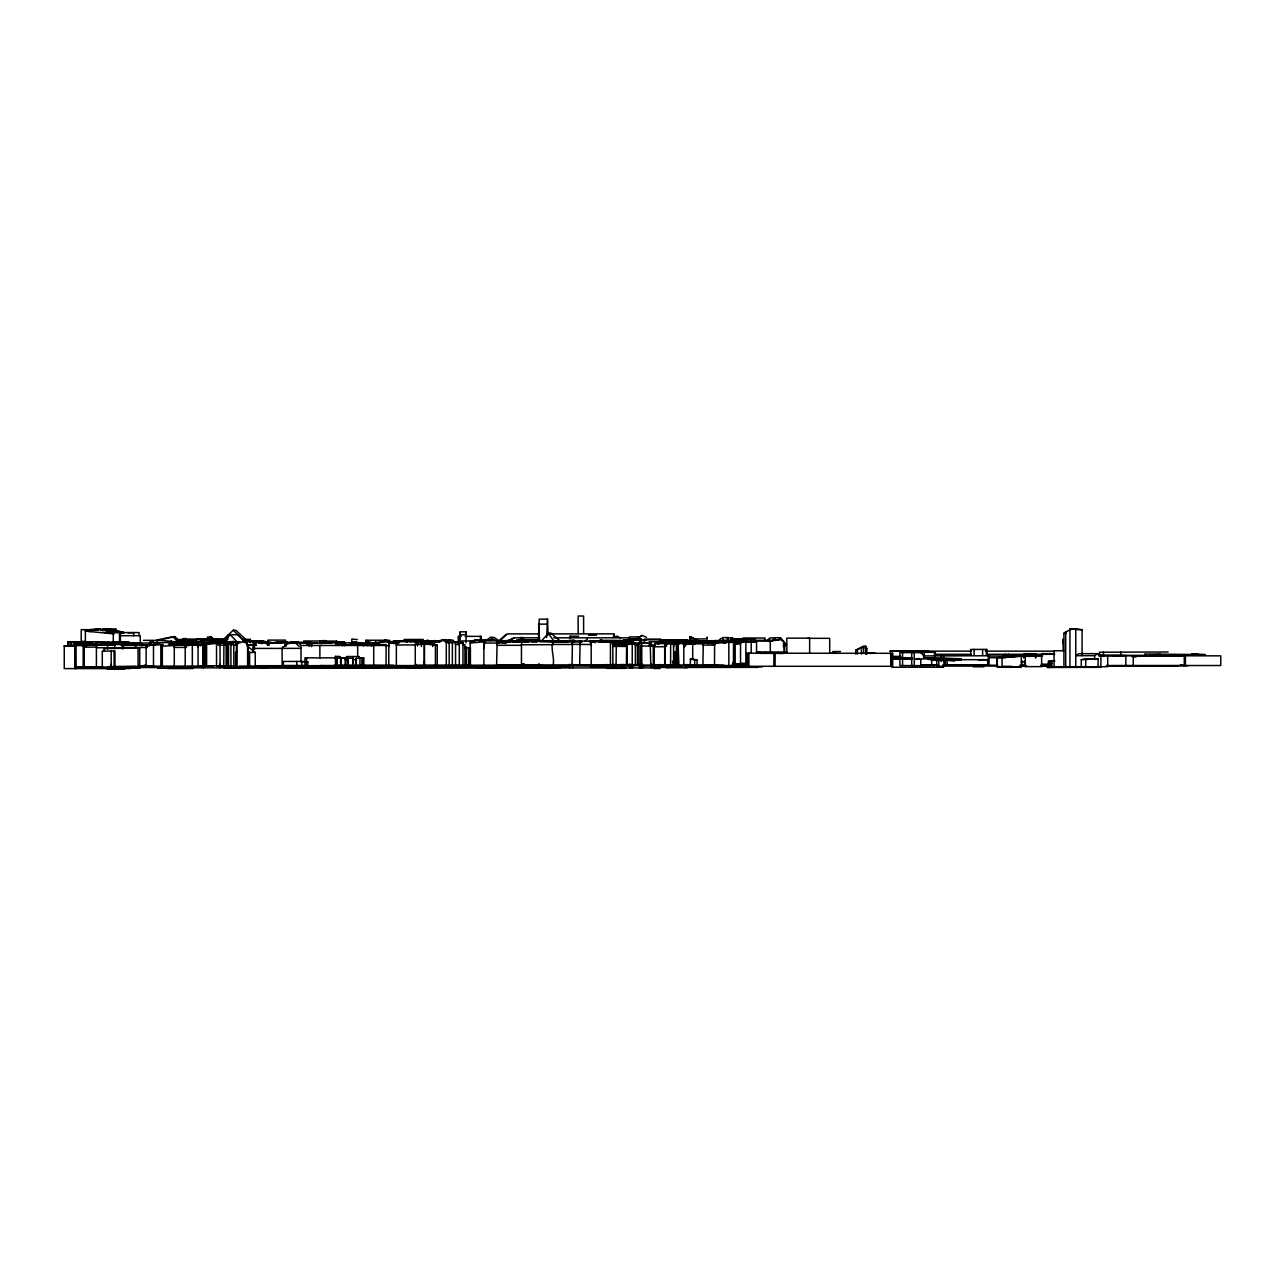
<?xml version="1.0" encoding="UTF-8"?>
<svg xmlns="http://www.w3.org/2000/svg" width="1285" height="1285" viewBox="0 0 1285 1285"><rect width="100%" height="100%" fill="white"/><g stroke="black" fill="none" stroke-linecap="round" stroke-linejoin="round"><path stroke-width="1.5" d="M677.259 642.58L677.275 639.898M336.606 644.428L336.606 641.087L320.158 641.087M336.638 641.777L336.622 644.861L336.606 641.087M595.276 642.243L595.292 640.829L595.308 642.789M466.053 631.835L466.037 634.79L460.191 634.774L460.175 631.835L466.053 631.835L466.037 642.773M366 640.235L365.984 642.147L366 640.235L389.403 640.251M161.653 666.337L161.798 646.13L174.278 645.584L175.258 644.347L176.495 645.6M644.395 642.131L644.395 640.492M728.193 641.327L728.193 637.585L722.812 637.585L722.812 641.392L722.812 640.444L733.767 640.444L724.628 641.279M563.472 642.388L563.489 640.589M460.175 631.835L460.159 643.126M595.308 641.922L589.831 641.456M579.663 664.811L580.113 640.926L572.467 640.926L572.018 664.859L639.014 664.666L639.014 643.512L634.099 644.267M250.286 642.259L250.334 639.352L242.56 639.352M661.02 640.765L661.036 639.898M628.734 641.44L628.815 637.81L553.723 637.81M460.207 643.464L460.239 642.5M203.48 660.185L203.271 665.823L203.271 643.849L205.231 643.335L205.231 665.823M267.906 642.564L268.003 640.653M570.171 638.549L570.283 636.187L578.635 636.187M563.328 642.147L563.874 641.022L570.283 641.151M674.753 651.913L676.215 652.346L674.753 652.523L676.215 652.346L676.215 664.747C677.05 661.727 672.264 652.523 677.356 652.282L677.356 664.747L654.258 664.747L654.258 646.821L665.164 646.676L665.405 643.673M250.254 642.564L250.366 640.653L250.414 641.809M1023.808 653.744C1034.007 656.555 1045.091 653.085 1023.808 653.744L1023.743 657.936M111.409 663.799L111.185 667.413L111.185 651.013M424.468 661.534L424.227 665.293L424.227 644.62M673.581 647.078L673.79 643.673C680.343 643.239 672.392 661.293 675.589 664.747M613.812 633.842L613.571 637.392L613.812 633.842L548.727 633.874M198.051 647.303L198.211 645.038L199.994 644.283L200.364 645.937M590.698 641.713L590.811 640.572L590.698 641.649L594.698 641.874M635.384 646.178L635.657 643.432L612.704 643.448M116.983 644.46L116.662 642.163L114.445 642.115L95.716 642.115L95.459 644.46M114.188 644.46L114.445 642.115M356.266 658.338L356.266 665.983L356.266 658.338L359.945 658.289L358.451 656.507L347.014 656.539L345.296 658.257L345.055 665.983M357.262 639.528L351.817 639.063L351.817 644.765M579.712 644.122L580.097 641.038L593.525 641.231M535.395 641.472L536.375 640.444L536.52 641.472M665.614 643.592L666.513 643.175L665.164 646.676M702.911 665.453L703.313 642.339L733.51 642.355L733.51 665.453M353.102 665.983L353.295 658.209L348.219 658.257L347.994 665.983M109.097 645.247L110.478 645.247M115.554 644.765L96.905 644.492L96.407 647.736L108.695 647.736M702.911 645.134L714.508 645.054L714.974 642.355L723.278 642.355M538.367 641.006L539.234 619.145L547.506 619.145L548.117 634.902M546.639 637.537L547.506 619.145M135.905 644.492L135.375 647.511L123.248 647.511L123.794 644.492L137.029 644.829M520.634 642.115L520.811 641.103L541.113 641.215M96.407 667.558L96.407 647.142L96.825 644.781L98.045 644.893L77.662 644.781L78.915 644.893M415.987 642.677L421.303 642.661L422.492 641.568L396.953 641.697L396.358 645.006L415.264 644.909L415.842 641.697L417.223 642.243L417.625 645.953M373.726 645.472L373.903 644.54L376.826 645.006M386.014 665.453L386.191 644.54L369.534 644.668L370.53 644.508M147.566 645.905L148.964 644.749L149.172 645.905M552.839 664.923C555.634 660.57 548.583 642.645 554.638 641.97M654.258 646.821L654.884 643.528L666.513 643.175M521.453 644.781L522.272 640.765L553.626 640.765L552.839 644.668L521.453 644.781L521.453 665.02M175.868 644.668L174.824 644.813L174.278 647.415L186.405 647.431M186.791 645.616L188.028 644.668L188.236 645.616M496.604 665.148L497.15 640.492L498.58 641.006L499.094 643.207M714.508 645.054L715.086 642.355M721.672 640.846L722.845 641.103M114.156 633.89L85.372 631.128L89.934 631.401L90.368 629.441L106.462 629.441L109.032 632.589L107.603 632.991L106.462 629.441M616.077 646.435L616.286 645.488M692.952 642.709L693.418 640.829L693.418 642.709M707.248 642.532L707.666 640.829L707.666 642.532M393.933 643.624L394.623 640.878L395.298 643.512M737.429 642.773L738.409 638.95L743.035 638.95L743.035 638.002L765.073 638.002L764.366 640.653M393.869 643.528L385.371 640.091L374.433 644.106L374.16 645.15L376.939 645.182M617.892 643.881L616.527 643.432L616.286 645.279L612.8 645.263L627.016 645.488L626.743 646.435L612.559 646.387M666.401 644.717L667.188 642.195L672.071 642.195M248.182 666.947L248.166 646.002L246.318 641.938L238.143 642.211L236.938 646.002L236.938 666.947M189.907 642.082L190.373 640.733L181.346 640.733L180.88 642.098L189.907 642.082L189.907 644.203L192.011 644.106M262.028 643.785L263.12 640.926L243.154 640.926M321.282 643.849L322.535 640.637L325.715 640.637L329.089 643.416M181.779 641.874L183.08 638.709L186.148 638.549L187.353 641.44M498.933 642.034L499.415 640.942L499.993 641.809L497.809 640.942L497.311 642.034M613.812 636.701L617.442 636.22L620.543 638.179M783.529 645.664L784.364 643.801L786.147 643.833L784.637 647.19L784.637 652.876M238.143 642.211L236.408 646.002L236.408 666.947M335.803 645.536L337.072 642.837L319.804 642.837M422.492 640.653L421.464 642.773L434.555 642.725L435.631 640.653L410.22 641.472C393.788 638.211 415.746 642.564 409.642 641.327M522.272 640.765L523.445 641.97L525.179 641.006L522.658 641.343M649.278 645.761L650.242 643.849L655.221 645.953M194.71 642.082L196.187 639.384L218.064 639.448L219.526 642.115M183.819 642.275L184.317 641.408L196.669 641.36M1008.645 655.639L1007.071 655.96L1008.082 657.31M1008.259 657.31L1007.247 655.96L1002.412 656.362L1008.05 656.041L1006.412 657.31L1007.279 655.639M347.014 656.539L345.938 658.257L345.938 665.983M589.413 642.002L590.891 640.701L589.992 640.846M433.398 642.42L434.475 640.733M1005.288 657.31L1007.247 655.96M80.184 644.315L82.047 641.456L85.726 641.392L87.605 644.299M698.446 642.628L678.03 642.098L678.03 665.18L723.905 665.164M504.812 643.544L506.675 640.878L528.007 641.504M282.122 665.71L282.122 648.379L283.246 646.821M1144.694 654.017L1205.25 654.627L1192.03 654.21M691.314 637.344L690.109 639.03L689.836 636.734L689.836 642.548M712.533 643.737L710.685 641.199L708.163 643.737M708.838 643.737L710.685 641.199M1005.159 657.31L1006.267 655.784M255.554 648.475L253.081 648.443L282.122 648.411L283.294 646.821M128.725 641.649L127.681 643.11L149.188 643.046L150.216 641.649L151.309 643.11M342.244 645.745L343.448 644.138L344.669 645.745M139.679 644.941L141.478 643.448L141.944 644.941M107.587 648.957L107.587 645.247L122.011 643.448L141.478 643.448M162.167 653.471L161.653 646.13L163.066 644.347L161.653 644.829L161.798 666.337M214.981 639.801L210.467 636.621L210.467 637.697M664.987 664.747L664.987 646.275L667.782 642.918L673.581 643.432L673.581 664.747L672.44 661.229M212.266 640.813L214.097 638.629L211.206 640.797M640.075 643.191L641.199 641.858M273.496 643.528L274.556 642.259L298.811 642.259L297.718 643.496M275.681 643.223L276.596 642.179L276.596 643.223L263.345 641.327L272.966 643.11M540.84 641.681L548.229 633.409L551.056 633.376L561.416 641.986M514.819 642.227L516.875 639.962M620.816 644.749L622.807 642.789L620.976 644.749M704.598 643.03L705.417 642.163M643.014 640.749L644.106 639.609M729.735 640.556L732.37 637.826L736 641.938M223.879 641.295L230.224 634.726L237.902 634.726L246.752 643.962M498.275 642.5L507.302 633.89L538.865 633.89M627.321 641.151L629.746 638.661L641.103 638.661M717.367 642.066L720.901 638.42L722.218 638.452M772.944 640.155L775.321 637.713L780.477 637.713L786.565 644.909M778.308 639.962L780.477 637.713M189.907 644.203L192.059 642.002L203.672 641.954L200.107 641.954L202.934 644.861M376.762 642.869L375.622 641.649L374.433 642.853L355.046 642.869L356.25 641.649M701.995 642.677L702.911 641.761M706.043 642.741L706.943 642.323L705.979 643.287M767.177 640.653L769.924 637.906L775.064 637.906L772.317 640.653M219.719 642.452L220.394 641.777L202.934 642.452L202.934 667.831M292.482 643.255L293.558 642.179L317.154 642.982M363.269 645.953L367.301 642.034L368.522 642.018L368.522 645.6M364.972 645.472L368.522 642.018M525.051 641.681L526.995 639.801L536.841 641.472L533.195 641.809M680.44 642.018L703.955 640.797L704.822 642.323M770.357 652.732L770.229 640.283L769.04 641.424L780.878 639.384L784.091 642.42L784.091 652.154M770.229 640.283L755.275 640.283L753.685 641.793L756.64 641.777M222.466 640.428L233.195 630.244L235.926 630.244L247.186 640.733M254.044 649.198L254.044 645.455L257.723 641.986L268.437 642.307L257.723 641.986M585.221 641.006L587.502 638.902M236.938 651.238L235.637 652.443L235.637 666.947L263.152 666.915M284.804 646.355L288.402 643.046L298.313 642.773L300.802 645.263M692.711 659.558L692.711 643.849L694.012 642.661M514.064 641.167L564.87 641.793M714.605 641.938L708.549 641.938L714.605 641.938L714.508 665.453M497.986 641.488L506.178 634.356M626.389 664.602L626.598 645.777L629.538 643.223L632.236 643.721L632.236 664.602M657.984 644.379L660.345 642.42L665.309 642.821L660.345 642.42M520.489 641.777L522.866 639.801L526.995 639.801M743.951 641.922L755.628 641.552M216.828 644.684L218.916 643.159L231.589 642.821L233.822 644.797L233.822 667.831M113.594 632.188L109.578 632.22L115.409 631.353L117.304 632.654M470.165 665.148L470.165 643.046L474.888 639.85L485.007 640.749M486.132 640.364L490.581 637.36L494.066 637.36L499.833 641.392L496.428 641.327M1097.775 653.647L1078.95 653.647L1075.77 655.687L1094.643 655.671L1097.775 653.647L1100.876 655.623L1100.876 667.317L1047.323 667.445L1047.805 664.538M646.451 637.312L642.179 635.416L639.962 636.846L629.441 636.926M508.137 641.424L514.193 637.81L539.893 637.81M635.433 639.336L642.179 635.416M668.232 640.765L669.919 639.85M100.696 645.375L102.977 644.122L100.696 644.765M514.562 642.211L523.718 637.938L515.895 642.066M516.024 641.488L518.899 639.962M115.554 644.925L86.673 645.375L81.63 644.203L81.63 645.375L83.991 644.122L122.509 644.138M515.446 642.098L519.911 639.914M206.644 639.127L205.552 639.673L206.692 639.336M866.813 654.258L866.813 648.459L865.624 646.259L863.151 646.259L855.794 650.178L855.794 654.097M855.794 650.178L865.624 646.259L865.624 654.097M1065.699 667.317L1065.699 631.995L1071.61 629.056L1069.939 629.04L1069.939 667.317M1063.916 667.317L1063.916 633.232L1065.699 631.995M104.101 651.013L104.101 648.668L105.788 647.865L139.728 647.865L139.728 667.413M104.101 648.668L139.728 647.865M890.714 654.129L892.673 653.31L892.673 666.289L747.019 666.289L747.019 653.374L748.657 653.599M512.57 641.649L519.188 639.962M140.065 644.99L161.348 644.283M189.698 644.331L192.22 643.175L196.573 643.849M188.959 644.508L192.22 643.175M505.696 641.584L514.193 637.81M180.575 644.283L178.824 645.038L204.042 645.134M68.474 646.002L68.474 641.906L70.932 641.633M470.117 641.713L472.768 640.589M563.424 641.825L565.85 640.797M697.016 665.004L697.016 660.008L690.382 659.157L690.382 665.004L697.851 665.052M632.108 641.874L633.762 641.183L614.664 641.874M690.382 659.157L693.37 658.884M68.474 641.986L96.921 641.713M378.577 643.367L384.022 641.135M227.847 635.304L227.847 639.175M142.217 666.064L145.574 664.843M130.171 668.586L64.25 668.602L64.25 645.921L74.851 645.504M432.692 646.548L432.692 642.789L442.747 639.689L445.654 639.689L449.172 642.58L449.172 665.935M438.972 641.745L445.654 639.689M149.188 644.524L151.309 643.865M373.903 645.215C367.237 639.159 421.833 643.56 388.777 642.885L388.777 665.453M387.845 641.745L397.065 642.982M563.408 640.701L563.408 641.633L565.191 641.215L566.524 642.371M563.472 641.697L565.207 641.215M431.696 641.392L433.125 640.99M734.763 641.729L738.04 640.846L743.581 641.89L721.142 641.151M91.669 630.453L97.082 629.088L98.19 630.196L95.62 629.714M406.879 666.048L470.406 665.935L470.406 647.752L468.479 648.25L468.479 665.935M524.81 641.825L527.187 641.247L528.36 642.339M747.934 642.05L755.275 641.665L755.275 640.283M682.174 640.621L683.668 640.251M179.097 644.636L180.655 644.267M677.083 643.64L674.015 643.913L678.849 643.48M523.445 641.825L526.047 641.247L527.268 642.291M684.616 640.942L684.616 642.645L684.182 640.942L691.218 640.428M635.256 644.347L639.014 643.512M146.121 666.224L146.121 645.905L159.067 644.283M1069.939 629.04L1082.082 629.762L1082.082 655.639M1076.268 629.04L1082.082 629.762M160.48 639.753L157.204 639.914L157.204 642.066M180.205 642.066L175.033 636.653L164.062 638.982M599.324 641.858L628.236 641.874M173.154 636.653L157.204 639.914L177.699 642.066L173.154 636.653L175.033 636.653M555.955 641.745L559.377 641.038L551.57 641.986M704.598 642.548L705.561 642.323L702.397 642.163L712.372 641.504M683.797 665.18L683.797 642.098L690.382 641.938M1081.279 667.284L1081.279 659.703L1085.729 658.836L1098.113 658.836L1098.113 667.284M1098.113 658.836L1081.279 659.703M768.478 640.749L780.878 639.384M707.907 641.777L716.291 641.97M711.376 641.809L719.873 641.954M118.638 632.027L123.007 632.991C119.489 630.598 107.426 629.779 101.338 630.421L100.085 628.879L91.492 629.827L94.945 629.827M108.727 629.843L105.065 630.276L109.546 629.714M106.51 630.309L110.092 629.634L123.007 632.991M552.261 641.841L555.313 641.263M114.156 632.477L113.289 632.638L113.289 641.777M553.112 641.841L556.212 641.054M919.241 658.434C906.471 660.892 928.541 657.551 931.689 659.366L931.689 665.63L911.691 665.63L911.691 652.555M116.774 643.11L123.553 642.42M120.404 643.078L123.617 642.5M172.945 643.303L187.899 640.605L195.722 640.605L188.285 641.954M710.83 642.018L720.532 640.717L713.32 642.018M500.668 641.745L508.089 640.444M622.486 643.014L631.706 641.424L623.867 642.532L625.249 642.532M185.201 666.481L185.201 645.616L198.051 644.428L198.051 666.481M198.051 644.428L185.201 645.616M867.76 653.053L865.994 653.342L871.069 653.053M741.076 642.982L735.181 643.865L740.529 643.865M307.051 643.142L311.966 642.725M307.581 643.159L311.966 642.564M369.116 644.492L374.433 643.801L374.433 642.853M573.945 639.93L564.677 641.07L564.998 642.5M630.003 639.368L623.466 640.155L630.003 640.042M359.945 665.983L359.945 658.225L363.783 658L363.783 665.983L304.947 665.983L304.947 657.856L336.59 657.856M652.539 646.002L651.27 645.921M470.165 643.046L484.445 641.729L484.027 648.572M1002.348 656.667L1012.596 655.719M1002.878 656.619L1012.596 656.539M997.128 657.759L1021.318 656.073L1021.318 667.236L997.128 667.236L997.128 657.759L997.096 665.261L943.045 665.164M1021.318 656.073L1002.059 657.759L1002.059 667.236M1008.05 655.992L1004.34 656.314L1011.889 655.655M237.066 645.231L234.063 641.52L222.273 642.195L227.477 642.179M225.582 642.195L234.063 641.52M119.65 632.879L122.557 632.654L118.188 632.027L122.557 632.124L118.188 631.867M119.537 644.395L124.757 644.444M120.838 644.444L124.757 644.154M682.929 640.54L687.507 640.203L680.616 640.54M259.763 668.136L267.73 667.574M715.44 641.874L721.158 641.52M717.673 641.89L723.632 641.52L724.226 643.303L721.945 642.227L723.6 641.52L684.825 641.311M709.416 641.906L715.825 641.504M682.303 640.54L688.101 640.203M498.066 641.89L507.8 641.52L501.343 641.665M1072.011 629.04L1075.272 629.04M297.975 643.126L305.477 642.725M301.027 643.126L308.529 642.725M674.914 639.866L668.698 640.187L685.981 639.866L673.372 640.235M673.147 640.187L679.363 639.866L644.395 639.818M721.945 641.986L721.03 642.227M224.2 642.179L227.172 642.018M230.384 641.858L240.327 642.645L233.276 641.89M206.628 665.823L206.628 643.785L216.523 643.287L220.04 643.287L220.04 665.823M220.04 643.287L206.628 643.785M426.845 640.283L428.05 640.219M1159.921 654.595L1149.914 654.804L1159.921 654.595L1159.68 653.728M137.045 644.749L135.873 644.813L135.375 647.463L147.277 647.463M723.278 642.42L679.701 642.628M717.078 641.809L718.042 641.761M128.147 632.846L133.704 632.654M221.919 643.159L231.589 642.821M625.956 640.155L623.707 640.139L640.862 639.721L640.862 643.48M228.585 642.821L230.914 644.893L233.822 644.797M503.061 641.601L510.595 641.408L509.679 641.408M426.508 641.215L427.552 641.199M437.237 644.765L424.227 644.138L437.237 644.765L437.237 665.293M203.432 641.986L196.027 642.147L199.207 642.147M277.817 641.922L287.085 641.713M218.354 645.198L228.2 645.038L225.983 645.086M237.066 645.022L233.822 645.07L230.754 641.52M779.674 653.423L783.593 653.358L760.077 653.358M345.055 659.59L347.994 659.526M954.498 660.265L948.571 660.361L954.498 661.084M978.19 659.847L988.069 659.671L988.069 665.196M442.747 639.689L446.297 642.628L449.172 642.58M598.633 641.649L601.412 641.617M548.229 633.409L551.056 633.376M298.875 642.661L308.721 642.58L309.958 643.721M304.015 642.645L308.721 642.58M630.389 640.107L625.152 640.412M708.87 643.014L711.986 642.307M338.774 643.319L336.333 643.335L344.171 643.062L341.906 643.062M923.594 657.92L960.907 658.771L960.907 659.864L930.726 659.253M600.561 641.665L603.789 641.649M89.934 631.401L90.817 631.401M146.121 645.905L147.325 645.889M893.187 657.647L910.165 657.775M893.187 658.739L910.165 658.868M538.367 624.141L546.639 624.125M209.68 641.472L226.417 641.376L225.228 642.677L202.934 642.452M358.852 642.725L351.785 642.115L361.037 642.869M432.692 642.789L434.555 642.789M217.807 640.315L225.839 640.299M188.558 643.657L192.557 643.64M453.541 641.665L462.986 642.709L462.986 665.662M671.589 642.677L683.058 642.628M114.654 648.266L114.654 644.267L127.6 645.15L120.164 644.315M353.102 659.574L356.122 659.558M535.909 640.637L532.102 640.637L532.07 641.472M740.08 641.761L742.65 641.761L738.361 641.263L740.08 641.906M647.608 643.094L650.547 643.239M496.604 643.014L483.883 643.046L484.445 640.492L497.15 640.492M120.549 644.315L139.679 644.299M521.453 645.295L496.604 645.311L497.841 641.97L522.674 641.97M84.28 647.174L96.407 647.142M655.478 646.098L651.591 646.002M114.67 666.883L115.714 666.883M102.928 630.967L102.928 629.024L115.859 629.024L116.309 631.513L110.092 629.634L115.859 631.738M101.338 629.634L96.439 628.879M103.314 629.73L111.827 629.73M116.309 629.843L102.928 629.024M118.638 631.321L123.007 631.915M110.478 632.573L114.172 632.188L107.426 631.915L109.482 632.3M104.856 632.589L139.053 632.557L139.053 635.706M1063.916 633.232L1066.438 633.232M588.498 635.24L596.417 635.24M120.645 635.706L140.242 635.706L140.242 641.649M461.267 636.348L458.199 636.348L458.199 642.307M465.17 636.348L481.281 636.348L481.281 640.267M519.477 637.553L522.642 637.553M727.053 637.826L732.37 637.826M807.831 638.324L829.708 638.324L829.708 653.294M732.081 638.741L754.954 638.741L731.615 639.095M644.572 639.095L660.827 639.095M691.699 639.03L707.168 638.87L707.152 637.344L707.168 638.87M184.719 639.127L226.626 639.336M176.543 639.528L183.691 639.528M215.109 639.384L226.931 639.384M404.293 639.464L423.311 639.464M181.635 639.673L182.438 639.673M185.602 639.673L227.493 639.705M539.716 639.769L525.629 640.749M632.156 639.705L642.436 639.721M490.902 640.155L492.749 640.155M523.348 639.978L539.652 639.978M659.398 640.171L683.989 640.171L684.616 642.645M143.47 640.348L159.87 640.364M201.102 640.396L210.033 640.396M485.12 640.364L481.056 640.364L491.48 640.364L487.417 640.364M519.381 640.299L522.015 640.299M603.789 640.315L628.092 640.476M505.021 640.685L508.491 640.685M699.04 640.958L712.308 640.685L713.255 641.617L698.446 641.761L699.265 642.677M716.532 640.653L714.01 640.653L726.234 640.556L728.804 641.665L723.712 640.556M303.613 640.99L320.158 640.99M393.467 640.749L440.707 640.926M461.604 640.958L475.611 640.958M496.524 640.765L504.073 640.765L502.885 642.853L497.038 642.853M559.553 640.91L563.424 640.91M589.51 640.717L612.833 640.926L612.833 664.811M722.636 640.862L671.396 640.765L673.983 642.066M733.301 640.862L750.825 641.665M178.101 641.135L196.043 641.135M244.102 641.151L245.162 641.151M249.226 641.263L262.156 641.263M393.322 641.183L409.626 641.183M440.546 641.247L412.742 641.408L440.739 641.343M503.929 643.191L501.809 641.167L498.869 641.279L499.833 642.131M770.357 641.07L740.529 641.07L740.529 663.847M530.705 641.343L536.841 641.472M541.387 641.504L581.96 642.066M619.274 641.376L624.751 641.376M179.916 641.536L183.851 641.536M320.238 641.777L344.557 641.874L344.573 643.062L335.353 643.046M567.151 641.777L568.629 641.777M614.776 641.584L623.884 641.584M649.15 641.761L669.067 641.761M731.55 641.536L733.687 642.018L731.55 641.954M92.359 641.906L67.88 641.906L67.88 645.648M128.42 641.825L124.79 641.825L127.665 643.142M192.059 642.002L195.625 642.002M243.636 641.809L254.944 641.809L254.944 644.941M416.003 641.825L440.016 641.825M457.733 642.034L461.427 642.034M721.945 641.52L724.226 641.922M728.788 641.954L732.611 641.536M123.601 642.275L129.094 642.275M252.968 642.179L264.035 642.131M305.428 642.58L309.267 646.13L309.267 642.211L312.689 643.416M335.337 642.259L344.525 642.259L344.541 643.56M457.717 642.211L462.038 642.275M727.567 642.275L731.245 642.275M171.66 642.468L171.323 640.829L170.182 642.548L151.534 642.564L152.674 640.829L153.766 642.484M455.565 642.596L449.172 642.677L446.007 639.946L452.593 640.042L455.565 642.596L455.565 665.823M670.593 664.747L670.674 642.468L681.725 642.484M125.416 642.693L112.47 641.697L125.625 642.532M269.85 642.95L281.511 642.95M341.553 642.837L352.829 642.837M390.03 642.805L396.069 642.677M457.637 642.645L462.006 642.725M611.451 642.693L615.403 642.693M668.088 642.837L674.93 642.677M170.182 643.11L188.943 643.11L191.85 644.508L191.85 643.207M261.947 643.03L258.671 643.03L265.658 643.142M288.402 643.046L291.31 643.046M291.775 642.95L303.967 642.95M312.737 643.11L331.642 642.982M457.332 642.966L462.857 642.966M502.821 643.078L506.643 643.078M629.923 643.094L651.286 643.126M695.442 642.966L706.782 642.966L706.718 640.862M285.511 643.512L289.254 643.512M618.133 643.159L635.384 643.721L635.384 664.666M671.766 643.255L675.267 643.255M685.05 643.319L682.833 643.319L683.684 643.913M95.861 643.576L76.875 643.576L96.006 644.267M654.884 643.528L667.188 643.624M203.271 643.849L209.086 643.897L205.568 643.223M612.174 643.881L637.007 643.881L637.456 646.162M664.425 643.913L669.34 643.913M671.268 643.913L680.022 643.913M682.207 643.913L694.141 643.913M188.365 643.994L190.18 643.994M374.433 644.106L376.762 644.106M114.654 644.267L122.685 644.154M168.463 644.267L199.994 644.283M228.553 644.845L225.774 644.62L228.553 644.845L228.553 665.839L198.051 665.823M173.86 644.636L188.028 644.668M247.346 644.717L253.274 644.717M344.059 644.701L350.5 644.701M455.324 644.508L459.291 644.508M122.059 644.941L153.638 644.99M174.824 644.813L186.951 644.813M200.315 644.941L203.399 644.941M223.767 644.877L226.61 644.877L226.61 665.887M253 644.941L255.972 644.941M81.63 645.375L86.673 645.375M337.055 645.102L350.676 645.102M386.014 645.472L300.995 645.472L300.995 662.016M84.28 667.268L84.28 645.745L83.188 645.745L83.188 667.268M386.014 645.68L388.953 645.68M64.25 645.921L76.827 645.97M655.254 646.002L640.669 646.066L640.669 665.309M666.754 646.178L664.698 646.178L664.698 664.747M465.106 647.752L470.406 647.752M282.122 648.379L300.995 648.363M1063.916 650.756L1054.053 650.74L1054.053 667.317M971.364 651.142L889.782 651.142L928.669 651.206M985.29 651.142L1054.423 651.174M832.776 651.543L840.486 651.543M786.886 652.009L756.56 651.961L759.804 652.186M1168.113 651.993L1099.494 652.218L1099.494 656.153M248.182 651.093L249.627 652.443L255.233 652.443L255.233 666.947M917.956 652.314L935.319 652.314L935.319 656.041M764.655 652.523L765.699 652.523M892.673 653.31L748.336 653.198L748.336 666.289M1054.551 653.647L1041.605 653.647L1041.621 666.626L1025.253 666.626M1023.808 655.88L1023.808 653.872L1035.678 653.872L1035.694 655.944M935.657 654.306L971.332 654.306M987.201 654.306L1054.599 654.306M1192.03 653.728L1198.15 654.21M1099.639 655.35L1146.075 655.35M1098.771 655.511L1125.837 655.623L1125.837 665.534M923.401 655.928L988.952 655.768L988.952 665.196M1099.799 655.736L1103.751 655.591M987.956 656.025L1005.866 656.073M1010.99 656.025L1042.713 656.025M1132.149 656.105L1185.396 656.105L1185.396 665.518M337.377 656.507L340.284 656.715L340.172 658.225L346.05 658.225M892.513 656.378L900.833 656.378M1011.857 656.426L1041.621 656.282M989.064 657.695L1003.119 657.695M336.124 658.048L347.143 658.048M359.398 658.048L363.783 658M928.011 659.366L931.689 659.366M988.069 659.671L947.157 659.671L947.157 665.196M940.845 659.864L942.403 659.864M691.041 658.884L697.016 660.008M931.175 660.121L941.022 660.121M1054.873 660.988L1048.383 660.988L1048.383 667.477M303.774 661.438L283.391 661.438L283.391 665.55L303.774 665.55M1021.463 661.791L1025.382 661.791M308.079 661.904L301.75 661.904L301.75 665.807M732.611 662.739L733.687 662.739L733.767 640.444M745.862 663.012L746.713 663.012M740.529 663.333L747.934 663.333M1051.837 663.317L1050.279 663.317L1050.279 667.429M735.181 663.847L747.934 663.847M732.45 664.152L748.079 664.152M1041.605 664.265L1049.572 664.168M732.418 664.49L747.308 664.345M733.542 664.618L747.035 664.618M464.785 665.036L469.346 665.036M496.604 665.02L579.23 664.859M585.269 665.004L592.433 665.004M653.182 665.036L654.82 665.036M704.71 665.084L717.881 665.084M921.377 665.02L937.632 665.052M942.949 665.068L986.575 665.052M334.148 665.309L393.579 665.309M415.264 665.293L524.055 665.116L524.055 663.622M529.565 665.341L542.334 665.341M572.194 665.164L578.892 665.164M588.305 665.148L592.273 665.148M600.432 665.309L665.421 665.309M921.216 665.084L937.456 665.084M1020.081 665.261L1025.205 665.261M1041.027 665.261L1048.833 665.261M319.869 665.534L469.667 665.614M498.933 665.55L535.7 665.55M571.745 665.405L594.794 665.614M608.158 665.582L630.389 665.582M631.706 665.614L741.092 665.518M743.501 665.55L747.227 665.55M912.591 665.566L899.869 665.566L899.869 652.635L924.317 652.555L924.317 658.161M1025.591 665.469L1021.848 665.469L1021.848 660.699M1040.898 665.469L1048.833 665.469M1106.353 665.534L1220.75 665.518L1220.75 655.848L1112.633 655.703M255.024 665.71L322.053 665.678M386.159 665.742L479.369 665.839M499.206 665.63L507.302 665.678M534.576 665.887L634.196 665.71M639.785 665.662L664.008 665.678M684.439 665.63L747.485 665.887M1113.87 665.71L1188.191 665.71M140.306 666.064L154.248 666.064M208.25 666.015L213.133 666.015M216.828 665.935L233.822 665.935M256.534 666.032L302.055 666.032M542.206 665.903L555.762 665.903M943.511 666.08L998.3 666.08M1019.953 666.08L1026.843 666.08M1040.721 666.08L1048.656 666.08M1107.028 666.096L1177.751 666.048M136.033 666.289L113.658 666.626M138.925 666.353L196.573 666.353M200.315 666.192L210.708 666.192M238.898 666.337L263.184 666.353M268.067 666.273L288.515 666.417M303.806 666.337L321.523 666.353M330.068 666.192L342.26 666.353M343.93 666.289L427.76 666.369M442.474 666.24L460.159 666.369M474.326 666.385L503.865 666.385M513.791 666.305L543.089 666.305M640.99 666.256L644.524 666.256M686.559 666.401L694.045 666.401M1002.412 666.337L1011.889 666.337M1151.665 666.224L1167.439 666.224M108.711 666.674L200.364 666.481M238.849 666.513L331.642 666.674M332.815 666.497L376.762 666.433M378.963 666.594L409.626 666.658M425.849 666.546L442.522 666.546M499.447 666.481L501.519 666.481M507.382 666.546L541.113 666.546M595.389 666.674L608.062 666.674M738.554 666.578L742.971 666.578M76.49 666.851L102.639 666.851M107.812 666.883L158.039 666.754M191.176 666.819L201.231 666.819M290.474 666.851L307.87 666.851M333.088 666.931L343.224 666.915M373.228 666.931L498.709 666.77M591.18 666.819L606.649 666.819M657.631 666.867L667.268 666.867M686.174 666.867L762.262 666.883M973.179 666.77L983.989 666.77M1046.745 666.722L1107.702 666.722L1107.702 655.591M126.171 667.043L143.808 667.043M146.426 667.108L158.344 667.108M241.676 667.22L262.574 667.22M332.992 667.108L336.638 667.108M338.1 667.043L341.039 667.043M395.571 667.156L442.699 667.092M481.281 667.14L499.993 667.14M551.779 667.076L568.275 667.076M663.397 667.076L682.849 667.076M891.806 667.22L943.624 667.22M998.847 667.108L1011.295 667.124M1011.905 667.204L1018.636 667.188M1081.344 667.108L1096.764 667.108M76.008 667.268L147.373 667.236M299.132 667.493L316.817 667.493M336.702 667.429L342.854 667.477M657.759 667.445L668.441 667.445M685.837 667.445L757.829 667.365M90.593 667.59L155.565 667.525M223.397 667.574L239.235 667.574M287.663 667.606L303.774 667.606M318.568 667.558L380.167 667.606M406.285 667.525L421.898 667.525M477.104 667.734L510.755 667.541M666.369 667.75L687.379 667.75L687.379 664.457M77.293 667.879L94.046 667.879M180.88 667.831L240.327 667.831M291.775 667.831L336.815 667.879M495.255 667.927L657.567 667.927M103.86 668.2L121.208 668.2M126.605 668.039L140.21 668.039M157.204 668.248L182.213 668.248M225.309 668.136L559.858 668.136M167.612 668.537L192.943 668.537M625.956 668.361L606.649 668.361L606.649 664.425M107.073 668.971L124.725 668.971M751.677 641.665L755.275 641.665M645.857 643.126L641.761 643.126L641.761 665.309M673.581 643.432L667.782 642.918M116.983 642.982L95.716 642.115M692.711 643.849L702.815 643.865M552.839 644.46L572.018 644.492L572.58 641.456L573.801 641.97M117.915 644.235L121.208 644.251L107.33 642.339L112.711 643.303M64.443 645.921L76.024 645.937M1051.837 667.445L1051.837 660.924L1052.833 660.924M290.426 642.227L294.667 642.243M462.986 644.636L464.929 644.652L464.929 665.662M122.187 644.235L124.179 644.235M107.587 645.247L108.695 645.247M78.208 645.584L83.38 645.584M464.929 646.805L466.294 646.821L466.294 665.662M402.976 641.263L406.462 641.279M579.663 644.411L591.196 644.492L591.63 641.038L593.092 641.488M621.651 646.082L616.286 646.05L616.527 643.432L617.924 643.881M893.139 657.808L912.575 658.065M923.963 658.193L960.907 658.771M893.139 658.9L912.575 659.157M929.376 659.317L960.907 659.864M335.481 665.983L335.481 656.378L340.284 656.715M1098.884 655.752L1123.251 655.623M335.481 656.378L336.124 665.983M361.711 658.241L359.945 658.225L361.888 658L361.888 665.983M579.663 644.411L572.018 644.331M528.472 641.601L533.195 641.649M830.736 653.278L836.117 653.342M865.271 648.443L866.813 648.459M153.493 666.337L153.493 644.283L161.653 644.829M633.039 638.693L633.071 639.994L636.059 640.042L633.425 638.693M695.073 643.978L687.17 643.913L683.797 646.789L684.696 646.789L683.797 642.098M254.044 645.455L256.534 645.504M77.212 644.138L76.008 644.106L76.184 668.602M265.208 642.307L267.939 645.247L269.127 645.263L269.127 642.998M247.619 644.829L253.274 644.941L253.274 641.809M484.863 640.396L495.496 640.556M255.619 642.147L256.936 642.179M366.064 640.765L370.819 640.894M73.871 645.777L74.048 642.066M498.243 641.022L501.809 641.167M947.8 660.361L943.704 660.153L945.374 660.249L945.374 665.196M115.538 643.785L124.388 644.235M115.907 643.962L123.713 644.347M1051.837 660.924L1054.439 661.068M524.858 641.713L510.884 641.167L522.24 641.617L520.811 641.103M513.518 641.07L515.815 641.263M89.468 631.208L87.974 629.634L89.661 631.401M123.199 645.134L123.199 648.877M703.313 642.339L705.144 642.564M429.11 641.119L434.764 641.858M426.508 641.119L432.692 641.922M674.529 643.913L678.4 644.492M340.172 658.225L339.063 656.715M1132.069 656.442L1135.94 657.117M1180.433 664.843L1184.288 665.518L1184.288 656.105M120.147 642.5L123.649 643.126M522.866 639.801L526.802 640.524M457.283 641.665L462.986 642.709M100.31 629.714L114.172 632.3M732.755 640.846L738.361 641.906M201.231 644.877L191.176 643.64L196.123 644.572M684.889 640.894L690.157 641.906M478.807 639.85L485.601 641.167M641.006 639.496L645.937 640.476M474.888 639.85L483.883 641.729L483.883 665.148M116.935 631.337L124.436 632.654M76.008 644.106L84.28 645.745M79.461 644.203L86.721 645.889M296.739 642.227L299.325 642.837M478.486 639.721L485.489 641.745M703.04 641.97L697.562 640.444L702.381 641.954M123.794 644.492L124.982 645.15M580.097 641.038L581.543 641.488M574.299 641.504L572.467 640.926M580.113 640.926L581.912 641.504M635.657 643.432L637.007 643.881M372.072 645.439L367.301 644.347L371.879 645.986M536.247 665.228L539.909 666.546M593.172 642.131L591.63 641.536L610.969 642.131M396.953 641.697L398.35 642.243M535.154 641.103L536.504 641.649M747.019 653.374L748.336 653.969M96.905 644.492L98.206 645.086M555.843 641.408L554.204 640.653L575.118 641.408M690.109 636.734L696.711 639.866L689.836 636.734M725.768 643.335L723.969 642.227L711.842 642.227L711.842 643.737L710.027 641.231M687.893 640.765L689.949 641.825M385.371 640.091L391.732 643.512M647.608 642.548L648.556 643.094M407.313 642.066L404.357 640.203L407.281 642.307M490.581 637.36L494.837 640.332M247.106 645.937L255.233 652.443M687.17 641.135L688.439 642.179M322.535 640.637L325.748 643.287M358.451 656.507L360.507 658.048M449.381 640.042L452.368 642.596L452.368 665.935M449.22 639.946L452.368 642.677M603.227 642.163L600.079 639.818L602.633 642.066M211.8 641.103L207.351 637.151L209.857 637.151L213.615 640.476L210.467 636.621M233.195 630.244L244.407 640.749M309.267 642.211L310.504 643.416M295.389 642.773L299.164 646.516M90.368 630.678L89.404 629.714L81.212 629.634L81.212 641.568M230.224 634.726L237.789 642.612M920.606 652.394L924.413 656.426M932.01 664.522L934.548 667.22M699.04 640.685L699.891 641.617M73.871 642.05L76.811 645.552M548.358 633.409L553.996 641.215M389.821 640.621L390.624 642.066M82.047 641.456L83.316 644.315M337.072 642.837L338.228 645.552M183.08 638.709L184.397 641.874M650.242 643.849L650.804 665.309M670.674 642.468L671.043 643.624M122.011 643.448L122.509 644.941M246.318 641.938L247.619 646.002L247.619 666.947M593.493 640.91L593.879 642.259M599.565 640.91L599.95 642.291M141.575 644.299L141.944 645.921M629.168 664.249L630.003 667.959M678.03 642.098L678.898 665.18M190.373 640.733L190.903 644.154M1035.549 654.434L1035.549 657.936M1008.404 654.113L1008.564 656.073M1005.159 656.073L1004.998 654.113L1004.998 657.904M285.559 642.211L285.463 640.107L267.971 640.107L268.051 642.211M628.815 637.81L628.895 641.36M1063.161 643.464L1063.081 639.127L1063.161 650.82M250.334 639.352L250.398 642.612M1133.258 655.848L1133.258 665.534M1120.745 651.993L1120.745 656.009M1103.494 651.993L1103.494 656.153M1094.643 655.671L1094.643 659.558M1085.729 658.836L1085.729 667.284M1075.77 629.762L1075.77 667.317M1050.536 663.317L1050.536 667.429M1049.572 660.988L1049.572 667.477M1047.982 664.168L1047.982 667.461M1035.678 653.744L1035.678 657.551M1025.253 656.282L1025.334 666.626M1024.611 660.699L1024.611 665.469M988.374 655.768L988.374 665.196M987.667 659.671L987.667 665.196M987.009 655.334L987.009 649.423L970.689 649.423L970.689 655.334M986.334 649.423L986.334 655.334M982.623 649.423L982.623 655.334M974.11 649.423L974.11 655.334M952.105 658.852L952.105 659.944M943.543 655.768L943.543 661.422M941.15 655.784L941.15 661.406M938.789 660.361L938.789 666.321M934.548 652.314L934.548 656.105M920.751 659.478L920.751 665.63M914.261 652.555L914.261 665.63M902.568 652.635L902.568 665.566M891.983 653.631L891.983 666.289M891.806 653.631L891.806 666.289M890.714 653.101L890.714 666.289M863.504 647.335L863.504 652.876M861.4 648.17L861.4 654.049M857.384 650.178L857.384 654.097M809.646 653.294L809.646 638.147L786.789 638.147L786.902 653.278M783.529 643.062L783.529 646.965M774.036 653.101L774.036 666.289M756.56 641.07L756.56 652.732M751.211 641.07L751.211 653.085M748.802 653.101L748.802 666.289M745.862 641.07L745.862 663.333M738.409 638.95L738.409 642.773M735.181 640.862L735.181 664.345M728.836 642.355L728.836 665.453M727.438 637.585L727.455 641.327M703.955 640.797L703.955 642.532M694.703 660.008L694.703 665.004M684.905 664.457L684.905 667.75M659.815 664.554L659.815 668.473L654.161 668.473L654.161 664.554M659.366 664.554L659.366 668.473M654.595 664.554L654.595 668.473M653.278 646.066L653.278 665.309M651.415 664.12L651.415 667.927M649.889 643.126L649.889 645.761M649.262 642.548L649.278 646.066M642.436 664.184L642.436 667.959M641.906 664.184L642.115 667.959M641.199 643.126L641.199 665.309M640.862 664.184L640.862 667.959M639.85 639.705L639.785 643.48M639.85 664.184L639.785 667.959M639.464 639.705L639.464 643.48M639.464 664.184L639.464 667.959M637.456 643.512L637.456 664.666M632.156 664.184L632.156 667.959M629.811 664.136L629.811 667.959M627.016 645.488L627.096 664.602M623.466 664.393L623.466 668.361M620.816 664.425L620.816 668.361M616.286 646.451L616.286 645.279L616.077 664.666M615.74 664.425L615.74 668.361M613.909 664.425L613.909 668.361M613.427 664.425L613.427 668.361M610.423 640.926L610.423 664.811M591.196 640.926L591.196 664.811M583.615 633.457L583.615 616.029L578.138 616.029L578.138 633.457M572.628 664.297L572.628 667.927M570.283 636.187L570.283 638.276M569.64 664.297L569.64 667.927M539.122 624.125L539.122 641.52M538.993 663.558L538.993 665.341M522.85 663.622L522.85 665.116M480.381 636.348L480.381 640.315M459.291 642.725L459.291 665.598M458.906 636.348L458.906 642.211M446.297 642.628L446.297 665.293M435.422 644.765L435.422 665.293M435.005 640.862L435.005 642.596M425.544 644.106L415.264 644.62L415.264 665.678M424.484 644.138L424.484 665.293M421.303 642.661L421.464 646.532M416.212 664.329L416.212 667.525M396.358 642.885L396.358 665.678M388.953 642.885L388.953 646.644M373.726 645.407L373.726 665.534M367.301 642.034L367.301 645.777M363.302 658.048L363.302 665.983M357.664 645.407L357.664 656.394M353.295 658.209L353.295 665.983M348.219 658.257L348.219 665.983M340.911 658.048L340.911 665.983M340.573 658.048L340.573 665.983M337.216 658.048L337.216 665.983M336.622 658.048L336.622 665.983M319.869 645.439L319.869 658.338M311.645 642.612L311.645 646.628M311.436 642.211L311.436 645.97M307.725 661.904L307.725 665.807M306.585 657.856L306.585 665.983M296.787 661.438L296.787 665.55M285.832 646.355L285.832 642.998L267.939 642.998L267.939 645.247M284.804 642.998L284.804 646.516M253 644.717L253.081 652.282M249.627 652.443L249.627 666.947M247.925 645.166L247.925 649.086M237.066 642.661L237.066 643.978M230.914 644.893L230.914 665.935M228.2 644.62L228.2 665.887M227.06 636.075L227.027 639.85M226.256 644.877L226.256 665.807M223.911 644.877L223.767 665.887M219.719 664.088L219.719 667.831M216.523 643.287L216.523 665.823M204.845 643.367L204.845 665.823M192.332 644.428L192.332 666.481M174.278 645.584L174.278 666.481M162.328 645.584L162.328 666.337M160.898 644.829L160.898 666.337M138.057 648.652L138.057 667.413M133.704 632.557L133.704 635.706M122.075 645.15L122.075 648.877M120.388 642.179L120.388 632.477L119.505 632.638L119.505 642.291M115.859 629.024L115.859 631.513M114.975 667.413L114.975 651.158L102.286 651.013L102.286 667.413M114.06 651.013L114.172 667.413M109.482 632.654L109.032 631.786L109.032 632.654M88.81 629.634L88.81 631.144M85.372 629.634L85.372 642.58M75.124 645.921L75.124 668.602M74.819 645.97L74.819 668.602M71.655 641.906L71.655 645.648M70.916 641.906L70.916 645.648M70.289 641.922L70.289 645.648M68.153 641.922L68.153 645.648M771.112 651.864L770.117 652.186L771.112 652.009M871.599 652.909L869.833 653.406L874.908 652.909L871.599 652.909M427.857 641.215L422.845 641.777L431.101 641.183L427.857 641.215M725.768 641.89L710.99 643.046L728.306 641.89L725.768 641.89M603.902 641.215L601.525 639.978L603.902 641.215M369.582 643.849L350.243 643.849L370.53 644.283L369.582 643.849M943.961 660.361L936.781 660.361L936.781 666.321L943.961 666.321L943.961 660.361M595.26 642.002L595.228 640.781L595.26 642.082M621.587 668.361L621.587 664.425L621.571 668.361M774.71 666.289L774.71 653.101L774.582 666.289"/></g></svg>
